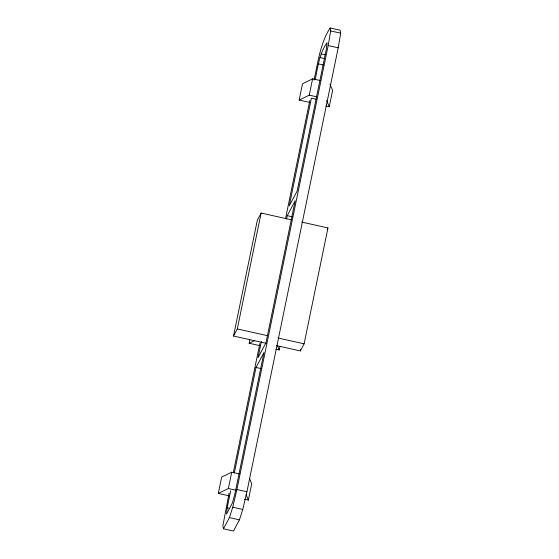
<?xml version="1.0" encoding="UTF-8"?>
<svg xmlns="http://www.w3.org/2000/svg" width="559" height="559" viewBox="0 0 559 559"><rect width="100%" height="100%" fill="white"/><g stroke="black" fill="none" stroke-linecap="round" stroke-linejoin="round"><path stroke-width="0.84" d="M230.657 490.823L227.164 507.838L226.479 514.126L232.432 502.925L235.108 492.891L263.967 352.519L256.022 367.466L234.333 472.956M223.46 528.814L229.414 517.613L232.761 507.216L236.897 489.523L328.175 45.565L330.683 30.941L330.089 27.95L340.117 30.186L340.704 33.177L338.202 47.801L246.917 491.759L242.781 509.452L239.434 519.849L233.48 531.05L223.46 528.814L222.866 525.823L229.064 493.241M266.503 343.394L233.515 336.036L257.343 220.148L261.123 213.042L291.574 219.834M233.515 336.036L237.296 328.93L261.123 213.042M229.148 495.84L218.296 493.415L221.65 477.093L231.726 472.201L239.245 473.878M260.026 345.672L249.167 343.254L249.838 339.991M310.028 102.472L299.17 100.054L302.524 83.731L312.6 78.84L320.118 80.51M218.296 493.415L228.365 488.524L231.726 472.201M299.17 100.054L309.246 95.163L312.6 78.84M233.285 472.711L259.844 343.54M285.523 218.646L309.791 100.599M314.011 80.07C318.036 62.356 320.125 43.581 330.089 27.95M261.374 341.416L258.034 357.669L265.979 342.73L295.18 200.723L287.235 215.669L286.529 219.093M315.276 79.259C317.875 66.654 319.378 53.44 327.071 42.638L326.386 48.933L297.192 190.933L289.248 205.873L311.398 98.146L316.408 99.264M244.185 499.187L248.364 500.123L251.718 483.801L249.419 478.287M275.894 349.214L279.234 349.955L279.905 346.692M325.897 106.014L329.237 106.755L332.598 90.432L329.964 84.136M276.649 345.658L300.337 350.933L300.686 349.228M300.337 350.933L304.117 343.827L327.944 227.939L301.72 222.091M327.183 229.365L327.944 227.939M249.167 343.254L254.597 340.62M330.683 30.941L340.704 33.177M328.175 45.565L338.202 47.801M321.118 53.839L325.289 54.775M319.923 57.556L324.094 58.485M318.441 63.873L323.451 64.991M309.246 95.163L316.764 96.833M287.235 215.669L292.245 216.787M237.296 328.93L267.747 335.714M277.893 337.978L304.117 343.827M256.022 367.466L261.032 368.584M236.897 489.523L246.917 491.759M228.365 488.524L235.884 490.201M232.761 507.216L242.781 509.452M227.164 507.838L229.665 508.397M229.414 517.613L239.434 519.849M326.61 100.459L329.237 106.755M277.264 345.231L279.234 349.955M246.058 494.61L248.364 500.123"/></g></svg>
